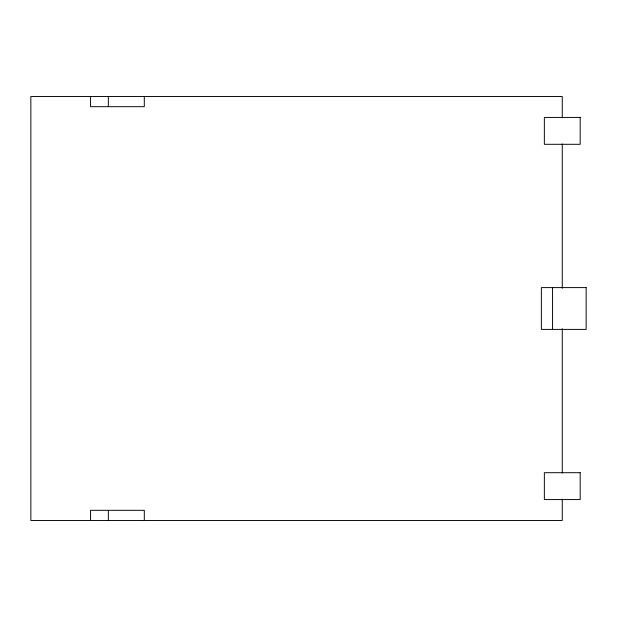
<?xml version="1.0" encoding="UTF-8"?>
<svg xmlns="http://www.w3.org/2000/svg" width="617" height="617" viewBox="0 0 617 617"><rect width="100%" height="100%" fill="white"/><g stroke="black" fill="none" stroke-linecap="round" stroke-linejoin="round"><path stroke-width="0.93" d="M562.264 117.901L562.264 96.53L30.85 96.53L30.85 520.47L562.264 520.47L562.264 499.099M562.264 143.892L562.264 288.286M562.264 328.714L562.264 473.108M552.562 287.599L552.562 329.401M144.301 96.53L144.301 106.679L90.56 106.679L90.56 96.53M144.301 520.47L144.301 510.321L90.56 510.321L90.56 520.47M108.353 96.53L108.353 106.679M108.353 510.321L108.353 520.47M580.181 117.431L544.356 117.431L544.356 144.301L580.181 144.301L580.181 117.431M586.15 287.599L541.371 287.599L541.371 329.401L586.15 329.401L586.15 287.599M580.181 472.699L544.356 472.699L544.356 499.569L580.181 499.569L580.181 472.699"/></g></svg>
